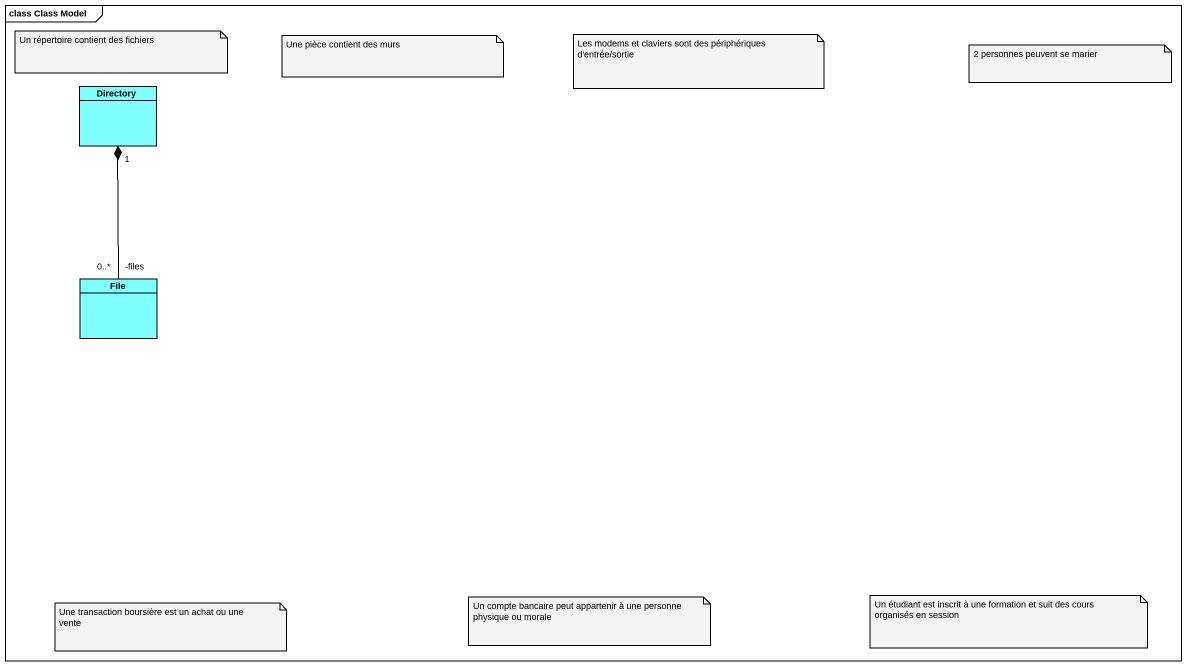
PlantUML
@startuml
mainframe class Class Model
hide circle
hide empty members
class Directory #80FFFF
class "File" as File_ #80FFFF
File_ "-files\n0..*" -up-* "1" Directory
note as N1
  Un répertoire contient des fichiers
end note
note as N2
  Les modems et claviers sont des périphériques d'entrée/sortie
end note
note as N3
  Une pièce contient des murs
end note
note as N4
  2 personnes peuvent se marier
end note
note as N5
  Une transaction boursière est un achat ou une vente
end note
note as N6
  Un compte bancaire peut appartenir à une personne physique ou morale
end note
note as N7
  Un étudiant est inscrit à une formation et suit des cours organisés en session
end note
@enduml
